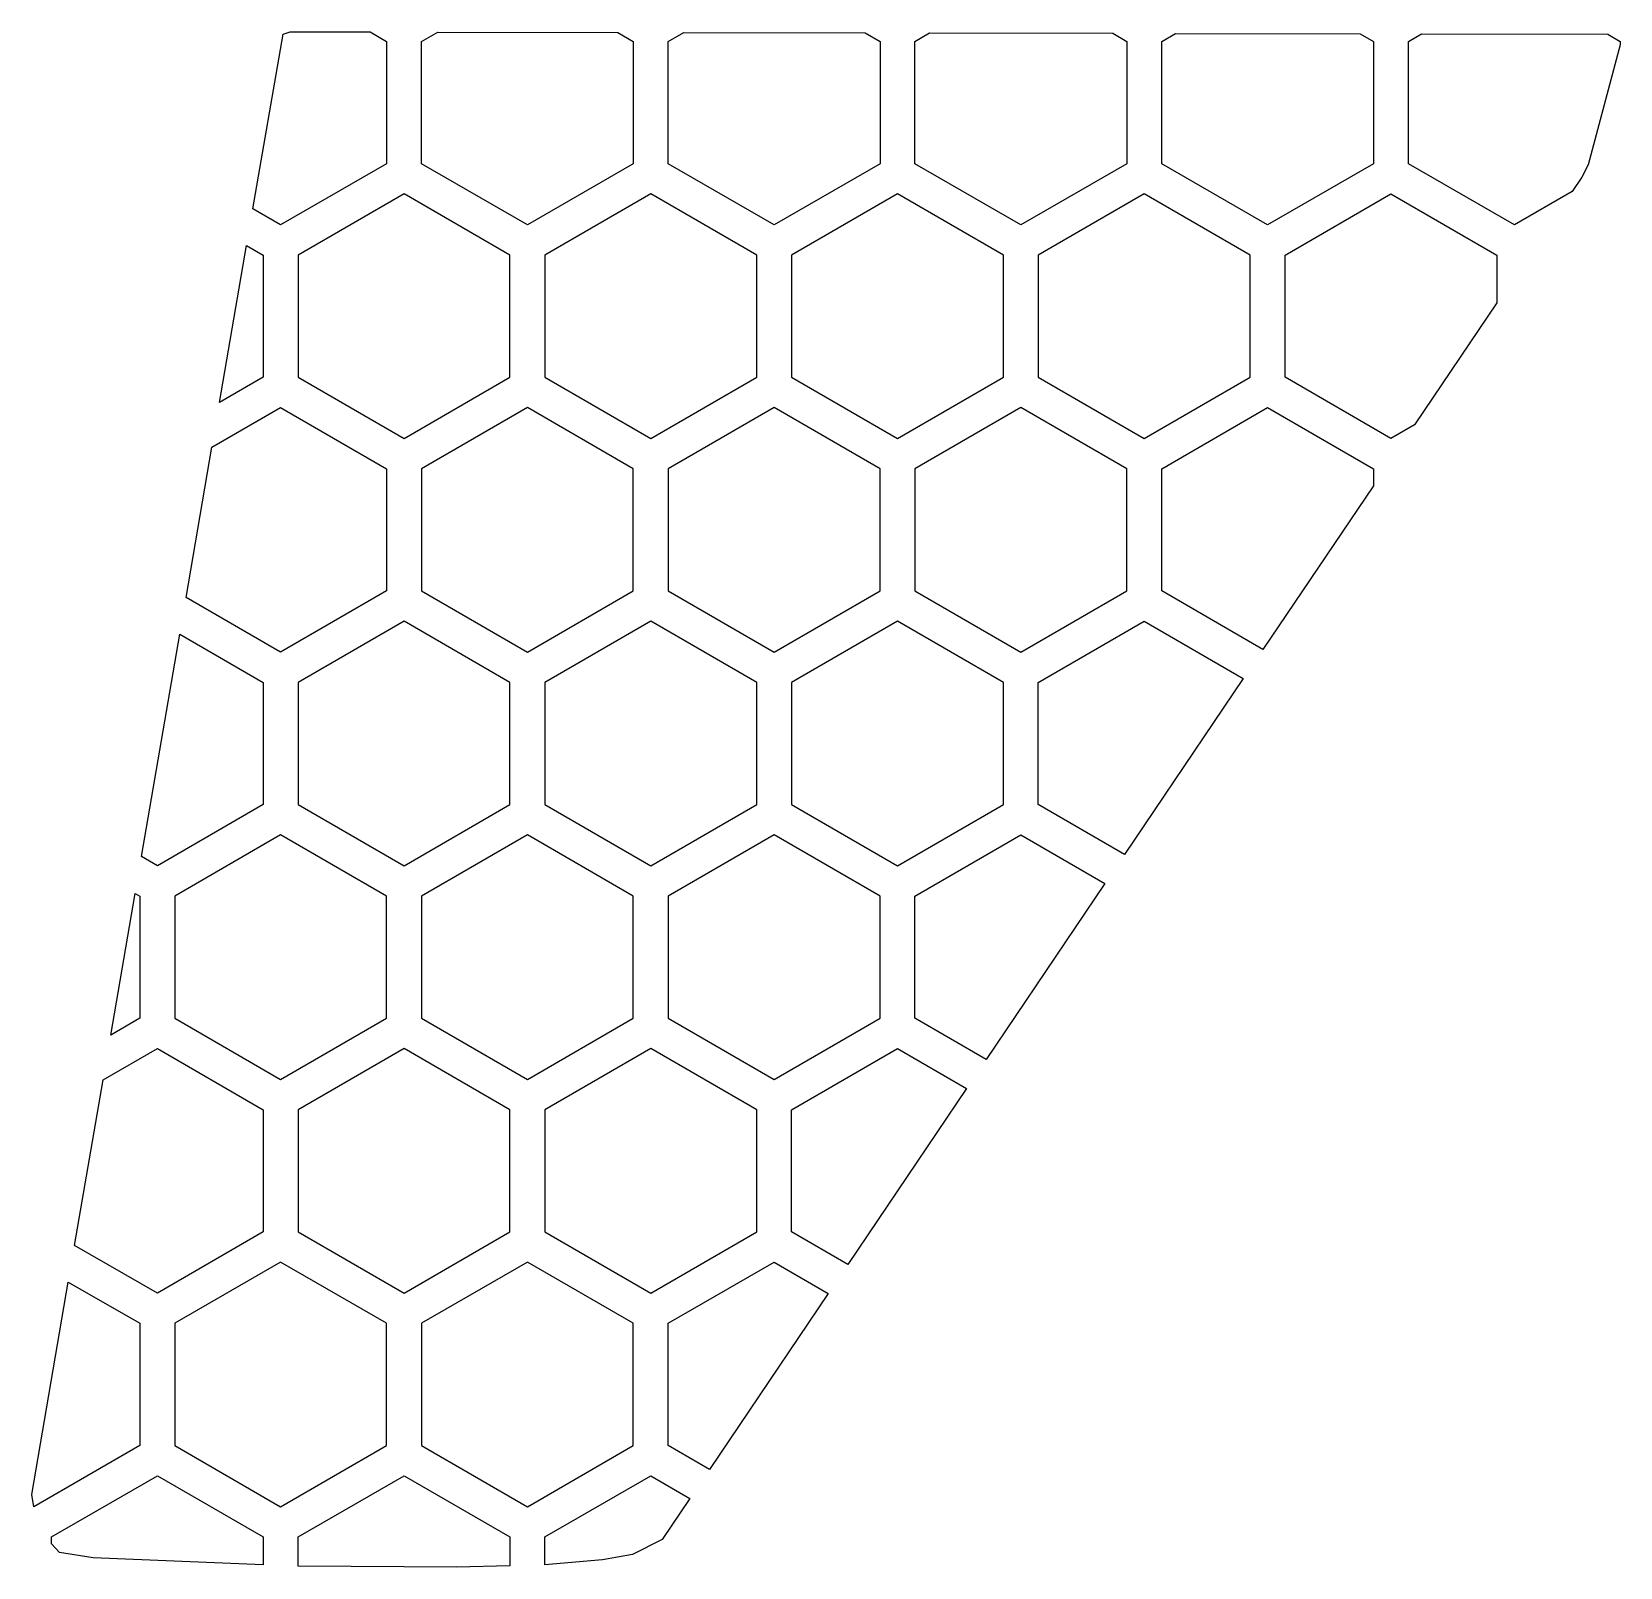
# Model space of a CAD drawing. Header units: millimetres. Extents: x 0 to 22.7, y 0 to 22.
import ezdxf

# ---------------------------------------------------------------- set-up
doc = ezdxf.new("R2010")
doc.units = ezdxf.units.MM

# ---------------------------------------------------------------- blocks, each defined once
blk = doc.blocks.new('HEX')
blk.add_lwpolyline([(1.516, 0.875), (0, 1.75), (-1.516, 0.875), (-1.516, -0.875), (0, -1.75), (1.516, -0.875)], close=True)

msp = doc.modelspace()

# ---------------------------------------------------------------- linework, layer by layer
for points in [[(3.596, 21.942), (3.697, 21.977), (4.842, 21.975), (5.078, 21.839), (5.078, 20.089), (3.562, 19.214), (3.166, 19.443), (3.596, 21.942)], [(8.385, 21.968), (8.609, 21.839), (8.609, 20.089), (7.093, 19.214), (5.578, 20.089), (5.578, 21.839), (5.81, 21.973), (8.385, 21.968)], [(11.928, 21.962), (12.14, 21.839), (12.14, 20.089), (10.624, 19.214), (9.109, 20.089), (9.109, 21.839), (9.33, 21.967), (11.928, 21.962)], [(15.47, 21.955), (15.671, 21.839), (15.671, 20.089), (14.155, 19.214), (12.64, 20.089), (12.64, 21.839), (12.849, 21.96), (15.47, 21.955)], [(19.013, 21.948), (19.202, 21.839), (19.202, 20.089), (17.687, 19.214), (16.171, 20.089), (16.171, 21.839), (16.369, 21.953), (19.013, 21.948)], [(22.555, 21.942), (22.733, 21.839), (22.733, 21.789), (22.272, 20.071), (22.184, 19.898), (22.045, 19.692), (21.218, 19.214), (19.702, 20.089), (19.702, 21.839), (19.889, 21.947), (22.555, 21.942)], [(19.79, 16.351), (19.452, 16.156), (17.937, 17.031), (17.937, 18.781), (19.452, 19.656), (20.968, 18.781), (20.968, 18.096), (19.79, 16.351)], [(3.075, 18.918), (3.312, 18.781), (3.312, 17.031), (2.689, 16.671), (3.075, 18.918)], [(2.579, 16.03), (3.562, 16.598), (5.078, 15.723), (5.078, 13.973), (3.562, 13.098), (2.209, 13.88), (2.579, 16.03)], [(17.62, 13.137), (16.171, 13.973), (16.171, 15.723), (17.687, 16.598), (19.202, 15.723), (19.202, 15.48), (17.62, 13.137)], [(15.639, 10.203), (14.405, 10.915), (14.405, 12.665), (15.921, 13.54), (17.339, 12.721), (15.639, 10.203)], [(2.118, 13.354), (3.312, 12.665), (3.312, 10.915), (1.797, 10.04), (1.571, 10.171), (2.118, 13.354)], [(13.659, 7.269), (12.64, 7.857), (12.64, 9.607), (14.155, 10.482), (15.359, 9.787), (13.659, 7.269)], [(1.48, 9.645), (1.547, 9.607), (1.547, 7.857), (1.131, 7.617), (1.48, 9.645)], [(1.021, 6.976), (1.797, 7.424), (3.312, 6.549), (3.312, 4.799), (1.797, 3.924), (0.613, 4.607), (1.021, 6.976)], [(11.678, 4.335), (10.874, 4.799), (10.874, 6.549), (12.39, 7.424), (13.378, 6.853), (11.678, 4.335)], [(9.697, 1.401), (9.109, 1.741), (9.109, 3.491), (10.624, 4.366), (11.398, 3.92), (9.697, 1.401)], [(0, 1.042), (0.523, 4.082), (1.547, 3.491), (1.547, 1.741), (0.031, 0.866), (0, 1.042)], [(3.312, 0.035), (0.877, 0.135), (0.399, 0.21), (0.281, 0.337), (0.281, 0.433), (1.797, 1.308), (3.312, 0.433), (3.312, 0.035)], [(3.812, 0.015), (3.812, 0.433), (5.328, 1.308), (6.843, 0.433), (6.843, 0.018), (6.084, 0), (3.812, 0.015)], [(9.021, 0.399), (8.597, 0.18), (8.168, 0.108), (7.343, 0.032), (7.343, 0.433), (8.859, 1.308), (9.417, 0.986), (9.021, 0.399)]]:
    msp.add_lwpolyline(points, close=True)

# ---------------------------------------------------------------- block references
for p in [(5.328, 17.906), (8.859, 17.906), (12.39, 17.906), (15.921, 17.906), (7.093, 14.848), (10.624, 14.848), (14.155, 14.848), (5.328, 11.79), (8.859, 11.79), (12.39, 11.79), (3.562, 8.732), (7.093, 8.732), (10.624, 8.732), (5.328, 5.674), (8.859, 5.674), (3.562, 2.616), (7.093, 2.616)]:
    msp.add_blockref('HEX', p)

doc.saveas('drawing.dxf')
